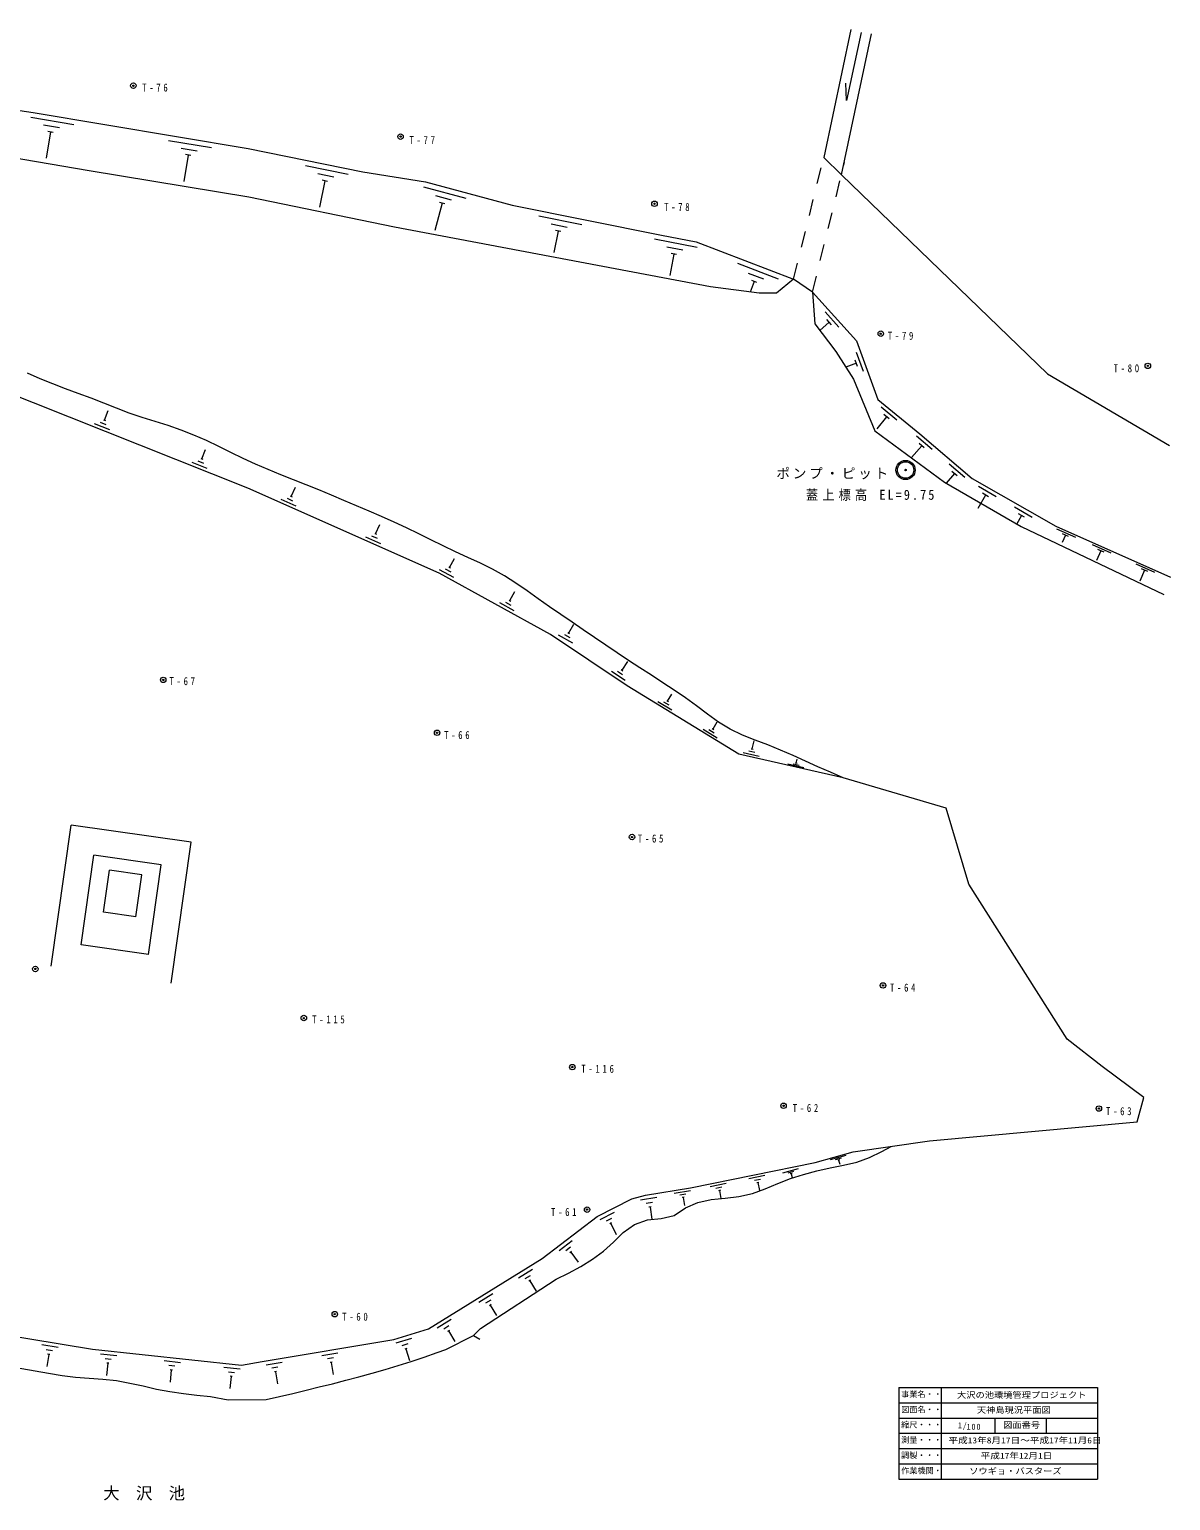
# Model space of a CAD drawing. Units: millimetres, scale not verified. Extents: x 538 to 83757, y 2269 to 56178.
# Drawn here: x 41944 to 83757, y 2269 to 56178 of the extents above; entities that cross this region are included whole.
import ezdxf
from ezdxf.enums import TextEntityAlignment as Align

# ---------------------------------------------------------------- set-up
doc = ezdxf.new("R2010")
doc.units = ezdxf.units.MM
doc.header["$LTSCALE"] = 100
doc.header["$PDMODE"] = 32
doc.header["$PDSIZE"] = 50
doc.linetypes.add('DASHED_SPACED', pattern=[12, 6, -6])
doc.layers.add('0-0通り芯', color=4, linetype='Continuous', lineweight=13)
doc.styles.add('ＭＳ ゴシック', font='')
doc.styles.get('ＭＳ ゴシック').set_extended_font_data('MS Gothic')

msp = doc.modelspace()

# ---------------------------------------------------------------- linework, layer by layer
at = {"layer": '0-0通り芯', "color": 3}
for p, q in [((72045.4, 56178.3), (71049, 51486.9)), ((72415, 56070.4), (71885.8, 53578.5)), ((71698.5, 50848.6), (72796.6, 56018.8)), ((71885.8, 53578.5), (71854, 54211.1)), ((38008.1, 53738.6), (42077.5, 53139.1)), ((42077.5, 53139.1), (49963.3, 51810.8)), ((44128.2, 50997.9), (37768.5, 52085.4)), ((49963.3, 51810.8), (54162, 50958.5)), ((71049, 51486.9), (71698.5, 50848.6)), ((49978.9, 50032.9), (44128.2, 50997.9)), ((54162, 50958.5), (56451.2, 50597.4)), ((71698.5, 50848.6), (79246.5, 43557.1)), ((56451.2, 50597.4), (59633.8, 49736.2)), ((55322.6, 48936.5), (49978.9, 50032.9)), ((59633.8, 49736.2), (65104.6, 48640.9)), ((66899.2, 46751.5), (55322.6, 48936.5)), ((65104.6, 48640.9), (66376.8, 48397.9)), ((66376.8, 48397.9), (69944.8, 47032)), ((69944.8, 47032), (69314.3, 46518.5)), ((70632.9, 46549.5), (69944.8, 47032)), ((68679.3, 46513), (66899.2, 46751.5)), ((69314.3, 46518.5), (68679.3, 46513)), ((70632.9, 46549.5), (70721.2, 45387.8)), ((70632.9, 46549.5), (72250.7, 44766.1)), ((70721.2, 45387.8), (71492, 44378.5)), ((72250.7, 44766.1), (73031.5, 42613.8)), ((71492, 44378.5), (72135.9, 43368)), ((49945, 39364.3), (38729.5, 43838.5)), ((72135.9, 43368), (72914.5, 41469.8)), ((79246.5, 43557.1), (83714.6, 40929)), ((73031.5, 42613.8), (74566.5, 41357.2)), ((72914.5, 41469.8), (75471, 39587)), ((74566.5, 41357.2), (76485.8, 39722.8)), ((56957.4, 36250.3), (49945, 39364.3)), ((75471, 39587), (78279.3, 37960.4)), ((76485.8, 39722.8), (79549.2, 37971.5)), ((78279.3, 37960.4), (83508.3, 35465.9)), ((79549.2, 37971.5), (83756.7, 36103.1)), ((61041.2, 33999.8), (56957.4, 36250.3)), ((63851.7, 32119.3), (61041.2, 33999.8)), ((67937.7, 29614.9), (63851.7, 32119.3)), ((71755.4, 28759.1), (67937.7, 29614.9)), ((75536.5, 27640.2), (71755.4, 28759.1)), ((76361.5, 24862.2), (75536.5, 27640.2)), ((42743.4, 21847.7), (43476.7, 27015.5)), ((47873.1, 26391.7), (43476.7, 27015.5)), ((43834.9, 22633.7), (44301.1, 25919.7)), ((46776.4, 25568.5), (44301.1, 25919.7)), ((47139.8, 21223.9), (47873.1, 26391.7)), ((44660.7, 23826.9), (44879.1, 25366.2)), ((46067.2, 25197.6), (44879.1, 25366.2)), ((46310.1, 22282.6), (46776.4, 25568.5)), ((45848.8, 23658.3), (46067.2, 25197.6)), ((79967.3, 19178.4), (76361.5, 24862.2)), ((45848.8, 23658.3), (44660.7, 23826.9)), ((46310.1, 22282.6), (43834.9, 22633.7)), ((81246.1, 18173.5), (79967.3, 19178.4)), ((82780, 17043.9), (81246.1, 18173.5)), ((82533.7, 16152.7), (82780, 17043.9)), ((74919.6, 15451.3), (82533.7, 16152.7)), ((72129, 15045.9), (74919.6, 15451.3)), ((66171.3, 13723.8), (70735.4, 14652.7)), ((70735.4, 14652.7), (72129, 15045.9)), ((64522.6, 13455.4), (66171.3, 13723.8)), ((62751.3, 12678), (64015.7, 13324)), ((64015.7, 13324), (64522.6, 13455.4)), ((60732.7, 11136.3), (62751.3, 12678)), ((56564, 8559.8), (60732.7, 11136.3)), ((58469, 8576.4), (61247.3, 10378.7)), ((38400.4, 8782.3), (44251, 7817.3)), ((50478.2, 7363.6), (55297.4, 8167.7)), ((55297.4, 8167.7), (56564, 8559.8)), ((57205.7, 7803.4), (58217.2, 8320.2)), ((58217.2, 8320.2), (58469, 8576.4)), ((58217.2, 8320.2), (58449.6, 8179.1)), ((44251, 7817.3), (49717.4, 7230)), ((49717.4, 7230), (50478.2, 7363.6)), ((48584.4, 6077.1), (49220.5, 5955.6)), ((49220.5, 5955.6), (50617.4, 5967.8))]:
    msp.add_line(p, q, dxfattribs=at)
at = {"layer": '0-0通り芯'}
for p, q in [((43575.7, 52683.9), (41997.9, 52949.7)), ((43049.4, 52569.8), (42457.7, 52669.4)), ((42720.3, 52422.4), (42558.6, 51462.1)), ((42819, 52405.7), (42621.7, 52439)), ((48617, 51834.8), (47039.2, 52100.5)), ((48090.7, 51720.6), (47499.1, 51820.3)), ((47761.7, 51573.2), (47599.3, 50609.4)), ((47860.3, 51556.6), (47663.1, 51589.8)), ((53627.3, 50862.9), (52059.3, 51181.2)), ((53097.5, 50766.4), (52509.5, 50885.8)), ((52763.7, 50630.1), (52567.2, 49662)), ((52861.7, 50610.2), (52665.7, 50650)), ((57945.1, 49986), (56400.6, 50403.9)), ((57068.3, 49808.8), (56799.5, 48815.5)), ((57410.2, 49923.5), (56831, 50080.2)), ((57164.9, 49782.7), (56971.8, 49834.9)), ((62180.5, 49022.3), (60611.7, 49336.4)), ((61651, 48924.4), (61062.7, 49042.2)), ((61317.6, 48787.2), (61159.5, 47997.7)), ((61415.6, 48767.5), (61219.5, 48806.8)), ((66415.8, 48186.9), (64844.2, 48487)), ((65887.1, 48084.2), (65297.8, 48196.8)), ((65555, 47944), (65405.7, 47162.3)), ((65653.2, 47925.3), (65456.7, 47962.8)), ((69394.3, 47028.6), (67900, 47600.7)), ((68855.8, 47020.6), (68295.4, 47235.1)), ((68504.1, 46941.1), (68356.8, 46556.2)), ((68597.5, 46905.3), (68410.7, 46976.8)), ((71602.2, 45268.9), (71098.3, 45824.4)), ((71244.7, 45450.9), (70907, 45144.5)), ((71328.7, 45358.3), (71160.7, 45543.5)), ((72507.9, 43639.2), (72252.1, 44344.2)), ((72246.1, 43943.1), (71859, 43802.6)), ((72288.7, 43825.6), (72203.4, 44060.6)), ((44691.4, 41863.8), (44830.4, 42212.1)), ((73729.3, 41858.4), (73149, 42333.5)), ((73445.6, 41906.5), (73252.2, 42064.8)), ((44320.1, 41742.8), (44877.4, 41520.5)), ((44540.6, 41789.4), (44749.6, 41706)), ((44656.6, 41877.7), (44726.2, 41849.9)), ((73348.9, 41985.7), (72987.8, 41544.6)), ((75016.5, 40786.8), (74445.5, 41273)), ((74733.8, 40840.4), (74543.5, 41002.5)), ((48225.6, 40453.9), (48295.3, 40426.1)), ((48260.5, 40440), (48399.4, 40788.3)), ((74638.6, 40921.4), (74269.1, 40487.5)), ((47889.2, 40318.9), (48446.5, 40096.6)), ((48109.7, 40365.6), (48318.7, 40282.2)), ((75838.8, 39899.4), (75539.2, 39547.5)), ((76216.7, 39764.8), (75645.7, 40251)), ((75934, 39818.4), (75743.7, 39980.5)), ((51537, 39067.6), (51689.2, 39410.3)), ((77368.1, 39054.3), (76717, 39426.5)), ((51161.4, 38960.9), (51709.7, 38717.4)), ((51383.5, 38999), (51589.1, 38907.7)), ((51502.7, 39082.8), (51571.3, 39052.4)), ((76971.8, 39116.7), (76688.9, 38621.9)), ((77080.4, 39054.7), (76863.3, 39178.7)), ((78689.6, 38298.8), (78038.5, 38671.1)), ((78293.3, 38361.2), (78110.3, 38041.1)), ((78401.8, 38299.2), (78184.8, 38423.3)), ((54629.4, 37694.4), (54781.6, 38037.1)), ((80280.3, 37564.8), (79594.8, 37869.2)), ((54253.8, 37587.7), (54802.1, 37344.2)), ((54475.8, 37625.8), (54681.5, 37534.5)), ((54595.1, 37709.6), (54663.7, 37679.2)), ((79907.1, 37648.5), (79785.4, 37374.3)), ((80021.3, 37597.8), (79792.9, 37699.2)), ((81577, 36989), (80891.5, 37293.4)), ((57342.1, 36466.5), (57523.1, 36794.9)), ((81203.8, 37072.7), (81046.1, 36717.4)), ((81318.1, 37021.9), (81089.6, 37123.4)), ((56958.7, 36392.3), (57484.2, 36102.7)), ((57183.3, 36411.3), (57380.4, 36302.7)), ((57309.3, 36484.6), (57375, 36448.4)), ((83178.1, 36278), (82492.7, 36582.4)), ((82804.9, 36361.7), (82625, 35956.3)), ((82919.2, 36310.9), (82690.7, 36412.4)), ((59167.1, 35175.3), (59692.6, 34885.7)), ((59391.7, 35194.3), (59588.7, 35085.7)), ((59517.7, 35267.6), (59583.4, 35231.4)), ((59550.5, 35249.5), (59731.5, 35577.9)), ((61322.5, 33987.6), (61848, 33698)), ((61547, 34006.5), (61744.1, 33897.9)), ((61673.1, 34079.8), (61738.8, 34043.6)), ((61705.9, 34061.7), (61886.9, 34390.1)), ((63656.8, 32700.9), (63865.4, 33012.6)), ((63268.4, 32660), (63767.1, 32326.3)), ((63493.8, 32659.6), (63680.8, 32534.5)), ((63625.6, 32721.8), (63688, 32680.1)), ((65325.9, 31567.6), (65482.7, 31823.4)), ((64965.6, 31553.8), (65477.2, 31240.3)), ((65177.8, 31541.1), (65369.6, 31423.5)), ((65294, 31587.2), (65357.9, 31548)), ((66991.3, 30546.8), (67148.1, 30802.6)), ((66631, 30533.1), (67142.5, 30219.5)), ((66843.1, 30520.4), (67035, 30402.8)), ((66959.3, 30566.4), (67023.3, 30527.2)), ((68094.3, 29682.2), (68679.8, 29551)), ((68299.1, 29738.8), (68518.7, 29689.6)), ((68394.2, 29820), (68467.4, 29803.6)), ((68430.8, 29811.8), (68496.4, 30104.5)), ((69729, 29264.6), (70314.5, 29133.4)), ((69923, 29272.4), (70142.5, 29223.2)), ((70007.1, 29304.7), (70080.2, 29288.3)), ((70043.7, 29296.5), (70076.5, 29442.9)), ((71856.5, 14917.1), (71279.1, 14754.1)), ((71689.6, 14818), (71473.1, 14756.9)), ((71631.1, 14749.5), (71558.9, 14729.2)), ((71595, 14739.4), (71635.7, 14595)), ((68893.1, 14175.7), (68305.2, 14056.1)), ((68729.3, 14040.3), (68508.8, 13995.5)), ((70113.4, 14425.3), (69536, 14262.3)), ((69946.5, 14326.2), (69730, 14265.1)), ((69888, 14257.7), (69815.8, 14237.4)), ((69851.9, 14247.5), (69892.6, 14103.2)), ((66162.8, 13621.1), (65570.6, 13524.7)), ((65993.8, 13492.3), (65771.7, 13456.2)), ((67478.2, 13887.7), (66890.2, 13768.1)), ((67314.4, 13752.4), (67093.9, 13707.5)), ((67260.8, 13639.4), (67187.3, 13624.5)), ((67224.1, 13631.9), (67283.9, 13338)), ((68675.8, 13927.4), (68602.3, 13912.4)), ((68639, 13919.9), (68698.8, 13625.9)), ((64930.7, 13369.9), (64338.5, 13273.5)), ((64769.7, 13191.7), (64547.7, 13155.6)), ((64719.8, 13031.6), (64645.8, 13019.6)), ((64682.8, 13025.6), (64755.1, 12581.4)), ((65935.8, 13381.6), (65861.8, 13369.5)), ((65898.8, 13375.5), (65947, 13079.4)), ((63374, 12827.7), (62839.7, 12554.7)), ((63275.3, 12608.8), (63074.9, 12506.4)), ((63276.7, 12441.1), (63209.9, 12407)), ((63243.3, 12424), (63448.1, 12023.3)), ((61833.5, 11788.2), (61356.6, 11424)), ((61775.5, 11555.2), (61596.7, 11418.6)), ((61806.9, 11390.4), (61747.3, 11344.9)), ((61777.1, 11367.7), (62050.3, 11010.1)), ((60371.5, 10736.7), (59861.1, 10421.2)), ((60290.8, 10510.5), (60099.4, 10392.2)), ((60305.9, 10343.5), (60242.1, 10304)), ((60274, 10323.7), (60510.6, 9940.9)), ((58925.1, 9842.7), (58414.7, 9527.3)), ((58844.5, 9616.6), (58653.1, 9498.3)), ((58859.5, 9449.5), (58795.7, 9410.1)), ((58827.6, 9429.8), (59064.2, 9047)), ((57398.2, 8899), (56887.8, 8583.6)), ((57317.6, 8672.9), (57126.2, 8554.6)), ((55939, 8209.3), (55365.8, 8031.9)), ((57332.7, 8505.8), (57268.8, 8466.4)), ((57300.8, 8486.1), (57537.3, 8103.3)), ((42994.4, 7872.6), (42402.3, 7970.2)), ((42784.9, 7755.1), (42562.9, 7791.7)), ((42649.5, 7625.4), (42576.3, 7181.4)), ((42686.5, 7619.3), (42612.5, 7631.5)), ((45147, 7570.2), (44550.5, 7634.3)), ((53249.9, 7674), (52658, 7575.3)), ((55804.3, 8010.6), (55589.3, 7944.1)), ((55777, 7845.1), (55705.3, 7822.9)), ((55741.1, 7834), (55874.2, 7404.2)), ((44944.6, 7441.1), (44720.9, 7465.1)), ((44816.7, 7303.9), (44768.6, 6856.5)), ((44854, 7299.9), (44779.4, 7307.9)), ((47474.3, 7320.2), (46877.7, 7384.3)), ((47271.8, 7191), (47048.1, 7215.1)), ((47143.9, 7053.9), (47095.9, 6606.5)), ((47181.2, 7049.9), (47106.7, 7057.9)), ((49661.5, 7085.2), (49064.9, 7149.3)), ((51204.7, 7332.8), (50612.9, 7234)), ((51044.4, 7154), (50822.5, 7116.9)), ((53089.6, 7495.2), (52867.7, 7458.2)), ((53040.3, 7334.9), (52966.3, 7322.6)), ((53003.3, 7328.7), (53077.4, 6884.9)), ((49459, 6956), (49235.3, 6980.1)), ((49331.1, 6818.9), (49283.1, 6371.5)), ((49368.4, 6814.9), (49293.9, 6822.9)), ((50995.2, 6993.7), (50921.2, 6981.3)), ((50958.2, 6987.5), (51032.2, 6543.6)), ((73804, 6417.3), (73804, 3052.7)), ((73804, 6417.3), (81085.2, 6417.3)), ((75356.1, 6417.3), (75356.1, 3052.7)), ((81085.2, 6417.3), (81085.2, 3052.7)), ((73804, 5854.8), (81085.2, 5854.8)), ((73804, 5292.3), (81085.2, 5292.3)), ((77314.4, 5292.3), (77314.4, 4740.2)), ((79199.8, 5292.3), (79199.8, 4740.2)), ((73804, 4740.2), (81085.2, 4740.2)), ((73804, 4177.7), (81085.2, 4177.7)), ((73804, 3615.2), (81085.2, 3615.2)), ((73804, 3052.7), (81085.2, 3052.7))]:
    msp.add_line(p, q, dxfattribs=at)
at = {"layer": '0-0通り芯', "color": 3, "linetype": 'DASHED_SPACED'}
for p, q in [((69944.8, 47032), (71049, 51486.9)), ((70632.9, 46549.5), (71809.9, 51298.3))]:
    msp.add_line(p, q, dxfattribs=at)
at = {"layer": '0-0通り芯', "color": 3}
for points in [[(71755.4, 28759.1), (71295.3, 28955.3), (70836.8, 29154.8), (70381.5, 29360.7), (69927.4, 29569.5), (69470, 29771.6), (69004.3, 29957.1), (68533.1, 30130.8), (68067.8, 30314.7), (67620.5, 30531.9), (67197.5, 30794.9), (66790.3, 31087.2), (66387.4, 31387.5), (65980, 31678.9), (65567.4, 31961), (65151.3, 32237.2), (64733, 32510.6), (64313.9, 32783.2), (63895.2, 33056.8), (63478.3, 33333.1), (63063.6, 33612.6), (62650.4, 33894.3), (62237.8, 34176.5), (61824.7, 34458), (61411.2, 34738.6), (60998.8, 35021.3), (60589.4, 35309.1), (60182.6, 35601.4), (59772.4, 35887.8), (59351.7, 36156.2), (58915.7, 36398.3), (58467.8, 36620.1), (58013.2, 36830.3), (57556.8, 37037.7), (57103.6, 37250.8), (56654.6, 37470.9), (56206.6, 37692.4), (55756.6, 37909.8), (55303.6, 38121.3), (54848, 38327.4), (54390.2, 38528.9), (53930.6, 38726.4), (53469.7, 38920.6), (53007.9, 39112.3), (52545.2, 39301.8), (52081.7, 39489.2), (51617.3, 39674.9), (51152.6, 39860.2), (50689.5, 40049.2), (50230.1, 40246.3), (49776.5, 40456), (49327.9, 40676.7), (48879.8, 40898.8), (48427.3, 41111.9), (47968.1, 41310.5), (47502.5, 41493.4), (47030.7, 41659.6), (46554.3, 41811.9), (46077.1, 41961.4), (45603.3, 42120.3), (45135.6, 42296.6), (44671.2, 42482.1), (44205.4, 42664.4), (43736.3, 42837.7), (43266.6, 43009.1), (42799.3, 43186.9), (42337.2, 43378.1), (41878.6, 43578)], [(61247.3, 10378.7), (61702.3, 10608.2), (62148.2, 10848.4), (62575.9, 11110), (62976.3, 11403.8), (63340.5, 11740.1), (63694.7, 12094.4), (64110.9, 12382), (64586.2, 12554.7), (65095.9, 12604.1), (65572.2, 12715.9), (65985.3, 12999.3), (66434.7, 13196.7), (66923.1, 13299.4), (67431.9, 13355.2), (67942.4, 13412.1), (68436, 13517.7), (68905, 13690.6), (69365.6, 13887), (69833, 14065.3), (70308.9, 14219.6), (70791.8, 14352.2), (71280.4, 14465), (71773.2, 14560.5), (72261.3, 14666.5), (72728.2, 14836.4), (73178.3, 15058.1), (73524, 15248.5)], [(50617.4, 5967.8), (51105, 6082), (51592.3, 6196.9), (52079.2, 6313.1), (52565.6, 6431.2), (53051.1, 6552.1), (53535.6, 6676.2), (54018.9, 6804.3), (54500.8, 6937.1), (54981.1, 7075.2), (55459.5, 7219.2), (55936, 7369.9), (56410.3, 7527.7), (56883.1, 7690.6), (57205.7, 7803.4)], [(39682.5, 7396.4), (40177.9, 7328.6), (40673, 7259.3), (41167.7, 7186.9), (41661.8, 7109.9), (42155.1, 7026.7), (42647.7, 6939), (43141.2, 6857.5), (43637, 6794.6), (44135.8, 6755.9), (44635, 6721.4), (45131, 6665.8), (45622.2, 6576.3), (46110.7, 6467.5), (46599.3, 6357.5), (47090.5, 6263.7), (47585, 6190.2), (48081.6, 6130.5), (48579.3, 6077.6), (48584.4, 6077.1)]]:
    msp.add_lwpolyline(points, dxfattribs=at)
at = {"layer": '0-0通り芯'}
for centre in [(45752.9, 54115.6), (55541.5, 52249.2), (64847.1, 49788), (73137.5, 45028), (82924, 43847.8), (46845.5, 32341.2), (56882.5, 30405.5), (64023.9, 26583.2), (42162.3, 21749.2), (73220.7, 21144.6), (51999.3, 19950.7), (61836.2, 18152.3), (69575.2, 16735.8), (81130.7, 16635.5), (62377.4, 12930.1), (53132.2, 9100.1)]:
    msp.add_circle(centre, 100, dxfattribs=at)
at = {"layer": '0-0通り芯', "color": 3}
for radius in [350, 300]:
    msp.add_circle((74046.1, 40033.3), radius, dxfattribs=at)
at = {"layer": '0-0通り芯', "color": 7}
for p in [(45752.9, 54115.6), (55541.5, 52249.2), (64847.1, 49788), (73137.5, 45028), (82924, 43847.8), (74046.1, 40033.3), (46845.5, 32341.2), (56882.5, 30405.5), (64023.9, 26583.2), (42162.3, 21749.2), (73220.7, 21144.6), (51999.3, 19950.7), (61836.2, 18152.3), (69575.2, 16735.8), (81130.7, 16635.5), (62377.4, 12930.1), (53132.2, 9100.1)]:
    msp.add_point(p, dxfattribs=at)

# ---------------------------------------------------------------- texts
at = {"layer": '0-0通り芯', "color": 2, "style": 'ＭＳ ゴシック'}
for s, p in [('事業名・・', (73885.6, 5997.2)), ('図面名・・', (73885.6, 5434.7)), ('縮尺・・・', (73885.6, 4877.4)), ('測量・・・', (73885.6, 4320.1)), ('調製・・・', (73885.6, 3757.6)), ('作業機関・', (73885.6, 3195.1))]:
    msp.add_text(s, height=212.6, dxfattribs=at).set_placement(p, align=Align.BOTTOM_LEFT)
for s, width, p in [('大沢の池環境管理プロジェクト', 1.1, (75932.7, 5960.6)), ('天神島現況平面図', 1.1, (76657.5, 5412.8)), ('図面番号', 1.1, (77619.5, 4861)), ('平成13年8月17日～平成17年11月6日', 1.15, (75615.8, 4298.2)), ('平成17年12月1日', 1.15, (76796.4, 3735.7)), ('ソウギョ・バスターズ', 1.1, (76379.7, 3173.2))]:
    msp.add_text(s, height=219.9, dxfattribs=dict(at, width=width)).set_placement(p, align=Align.BOTTOM_LEFT)
at = {"layer": '0-0通り芯', "color": 3, "style": 'ＭＳ ゴシック'}
msp.add_text('大\u3000沢\u3000池', height=439.9, dxfattribs=at).set_placement((44648.1, 2186.7), align=Align.BOTTOM_LEFT)
at = {"layer": '0-0通り芯', "color": 2, "attachment_point": 7, "style": 'ＭＳ ゴシック'}
for s, insert, char_height in [('\\T1.62;\\W0.8;T-76', (46075.9, 53897.7), 293.3), ('\\T1.62;\\W0.8;T-77', (55869.7, 51980.4), 293.3), ('\\T1.62;\\W0.8;T-78', (65198.1, 49522.3), 293.3), ('\\T1.62;\\W0.8;T-79', (73396.4, 44802), 293.3), ('\\T1.62;\\W0.8;T-80', (81669, 43611.4), 293.3), ('\\T1.62;\\W0.8;T-67', (47076.8, 32144.8), 293.3), ('\\T1.62;\\W0.8;T-66', (57137.8, 30171.3), 293.3), ('\\T1.62;\\W0.8;T-65', (64237.9, 26378), 293.3), ('\\T1.62;\\W0.8;T-64', (73474.2, 20916.5), 293.3), ('\\T1.62;\\W0.8;T-115', (52303.7, 19752.8), 293.3), ('\\T1.62;\\W0.8;T-116', (62165.9, 17939.7), 293.3), ('\\T1.62;\\W0.8;T-62', (69912, 16503.9), 293.3), ('\\T1.62;\\W0.8;T-63', (81392.2, 16387.8), 293.3), ('\\T1.62;\\W0.8;T-61', (61056.5, 12692.7), 293.3), ('\\T1.62;\\W0.8;T-60', (53405.1, 8856.3), 293.3), ('\\T1.21;\\W0.95;1/', (75961.6, 4861), 219.9), ('\\T1.21;\\W0.95;100', (76281, 4861), 219.9)]:
    msp.add_mtext(s, dxfattribs=dict(at, insert=insert, char_height=char_height))
at = {"layer": '0-0通り芯', "color": 7, "char_height": 366.6, "attachment_point": 7, "style": 'ＭＳ ゴシック'}
for s, insert in [('\\T1.2;ポンプ・ピット', (69311.7, 39688.6)), ('\\T1.33;\\W0.9;蓋上標高\\~EL=9.75', (70394.4, 38901.2))]:
    msp.add_mtext(s, dxfattribs=dict(at, insert=insert))

doc.saveas('drawing.dxf')
